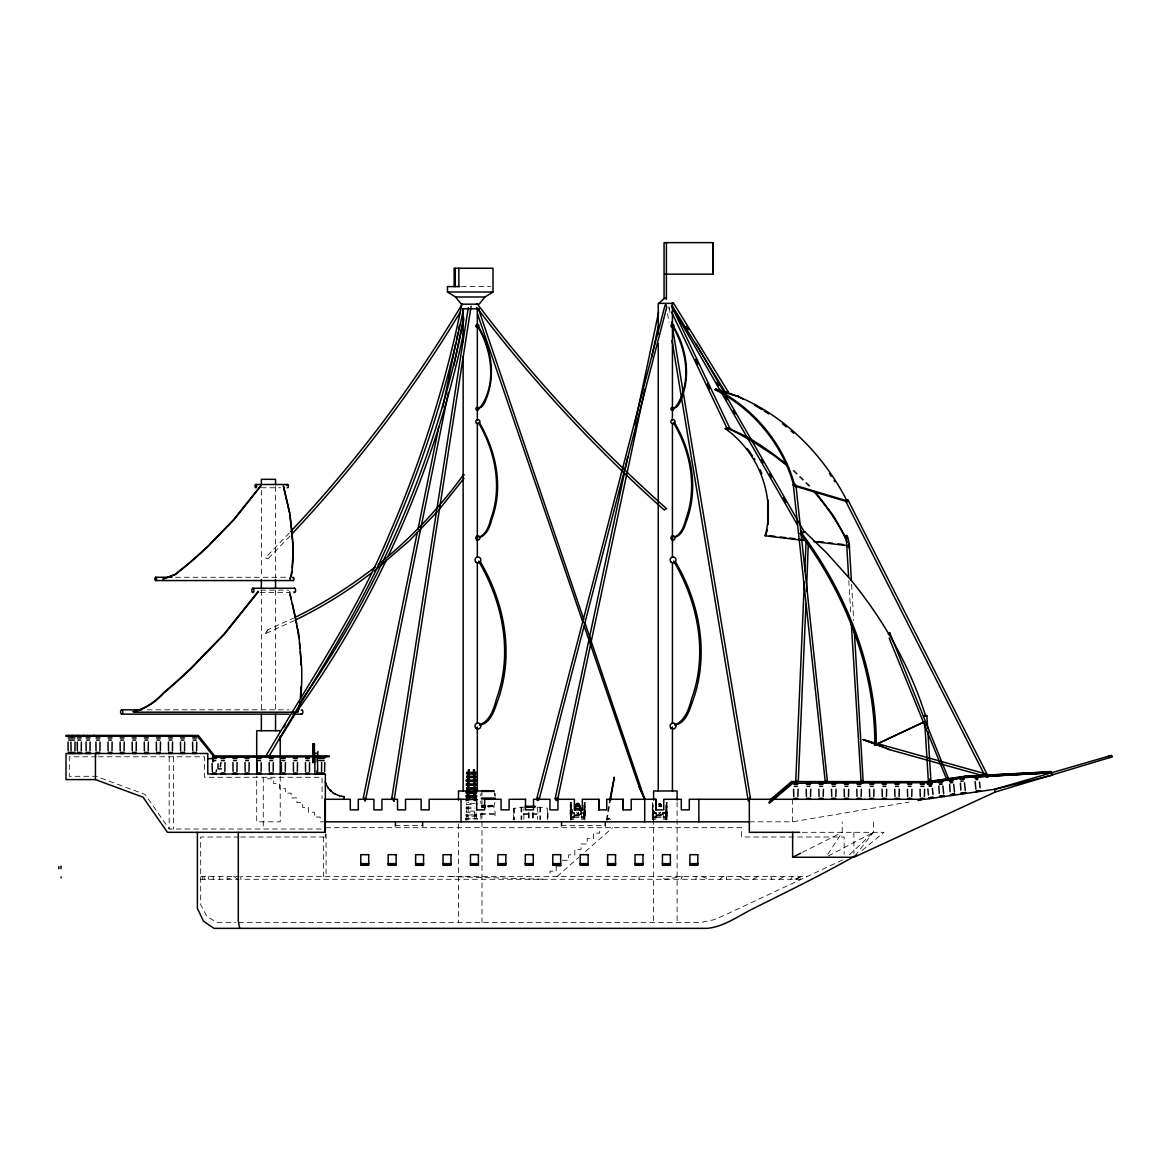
<?xml version="1.0" encoding="UTF-8"?>
<svg xmlns="http://www.w3.org/2000/svg" width="1171" height="1171" viewBox="0 0 1171 1171"><rect width="100%" height="100%" fill="white"/><g stroke="black" fill="none" stroke-linecap="round" stroke-linejoin="round"><path stroke-width="0.75" stroke-dasharray="5 3.75" d="M571.141 819.51L571.17 813.713L570.321 813.713L571.141 819.51L571.17 813.713M653.111 819.51L653.125 813.713L652.291 813.713L653.111 819.51L653.125 813.713M571.17 814.196L570.57 818.778M584.227 810.273L584.827 805.692M653.125 814.196L652.54 818.778M666.197 810.273L666.797 805.692M481.061 819.261L480.476 812.733M494.909 802.398L493.855 806.263L495.216 812.733L494.63 819.261M523.876 819.261L523.876 808.824M537.094 807.536L538.031 812.733L537.445 819.261M467.976 820.242L468.459 802.164M466.395 820.242L467.127 802.164M576.63 812.747L577.698 813.786L578.62 812.63M658.6 812.747L659.932 813.757L660.561 812.396M571.024 811.357L571.17 809.981L570.321 809.981L570.453 811.357L571.829 811.357L571.829 813.362L574.083 813.362M584.227 814.504L584.373 813.113M583.568 811.357L584.944 811.357L585.076 809.981L584.227 809.981L584.373 811.357M666.197 814.504L666.328 813.113M663.284 813.362L665.538 813.318L665.538 811.225L666.914 811.357L667.046 809.981L666.197 809.981L666.328 811.357M606.783 819.671L607.661 818.792L608.583 819.671M608.642 819.671C610.94 815.777 605.495 820.051 609.462 818.763M571.141 820.037C573.205 796.485 568.652 795.943 570.57 820.037M660.59 812.63L658.863 813.084M480.593 795.87L481.061 793.265M584.827 820.037L585.076 802.53L585.076 819.085M666.797 820.037L667.031 802.53L667.046 819.085M606.329 820.11L609.462 801.623M607.032 820.227L610.164 801.74M570.321 802.559L570.321 819.085M652.291 819.085L652.291 802.559L653.052 802.325M794.963 879.289L801.066 876.581L800.466 879.289L240.758 879.289L240.758 876.581L806.79 876.581M584.066 819.085L584.066 802.559L585.061 802.501M666.036 819.085L666.036 802.559L667.031 802.501M661.264 805.589L658.819 806.57M680.863 879.289L682.503 876.581L664.967 879.289L660.181 876.581M294.58 620.454L265.349 633.687L267.91 629.749L293.453 618.156M827.809 854.318L842.198 832.318L842.198 821.822M266.505 631.916L265.349 633.672M266.754 631.52L267.896 629.778M580.699 813.743L577.698 815.426L574.595 813.582M662.654 813.743L659.654 815.426L656.55 813.582M790.645 879.289L792.46 876.581M854.991 855.869L873.361 832.318L873.361 821.822M669.065 309.437L668.948 306.407M289.369 532.922L265.349 557.85L266.505 558.333M290.013 536.011L267.91 558.904L265.349 557.85M849.443 854.757L873.361 832.318L827.473 856.425M556.942 876.581L578.65 857.494M585.441 851.537L612.579 827.677M719.784 879.289L722.946 876.581M862.119 850.453L883.988 832.318L799.808 832.318M578.225 813.655L578.591 812.396M570.453 811.357L570.321 814.504L571.17 814.445M656.053 813.318L653.799 813.362L653.799 811.225L652.276 811.386L652.291 814.504L653.125 814.445M753.202 879.289L757.666 876.581M796.441 879.289L801.066 876.581M802.237 852.429L842.198 832.318M778.847 879.289L784.321 876.581M842.578 859.968L722.448 916.146L713.593 919.821L700.346 922.499L236.981 922.499M749.323 821.822L792.635 821.822L909.106 802.018M577.932 813.508L576.791 812.864M658.951 804.462L661.6 805.165A1.874 1.83 0 0 1 658.731 806.775M658.79 805.853L661.337 806.175M537.606 807.156L547.296 808.166L547.296 819.817M513.63 819.832L513.63 808.4L524.023 807.156M461.359 286.588L490.693 286.588M261.133 487.765L280.557 487.765M175.577 577.274L287.759 577.274M260.767 590.169L288.783 590.169M260.123 592.57L289.091 592.57M147.151 709.831L289.076 709.831M96.534 756.788L69.294 756.788L69.294 776.3L96.037 776.3L145.131 794.436L169.18 829.009L322.054 829.009M98.349 756.788L204.486 756.788L204.486 777.281L322.054 777.281L322.054 798.549M474.841 803.394L466.321 803.291L466.321 804.638M584.066 802.559L584.827 804.155M652.291 802.559L653.111 804.155M666.036 802.559L666.797 804.155M466.321 804.536L474.841 804.638M571.141 804.96L570.321 810.756L571.17 810.756L571.141 804.96L571.17 810.756M653.111 804.96L652.423 811.357M487.853 805.341L494.162 805.341M653.111 805.692L652.291 810.756L653.125 810.756M487.853 805.985L493.459 805.985L493.459 806.819L487.853 806.819L494.089 806.98M487.853 806.263L493.855 806.263M466.175 807.258L474.943 807.156M466.175 808.4L474.943 808.502M513.63 808.81L513.908 819.832M572.356 809.527L571.697 819.744M570.321 810.025L571.17 810.025M584.227 810.025L585.076 810.025M666.197 810.025L667.046 810.025M474.841 811.137L466.321 811.02L466.321 812.367L474.841 812.264M570.321 811.503L571.17 811.503M571.829 811.693L572.678 811.693M584.227 811.503L585.456 811.796L585.076 814.504M652.291 811.503L653.125 811.503M653.799 811.693L654.648 811.693M665.538 811.693L664.689 812.762M666.197 811.503L667.499 812.235L667.046 814.504L666.197 814.445L666.797 819.51L667.046 813.713L666.197 813.713L666.226 819.51M571.829 812.776L574.083 812.776A3.586 3.513 0 0 0 581.153 812.733M581.314 812.776L583.568 812.776M653.799 812.776L656.053 812.776A3.586 3.513 0 0 0 663.123 812.733M663.284 812.776L665.538 812.776M570.321 812.967L571.829 813.113M583.568 813.113L585.076 812.967M652.291 812.967L653.799 813.113M665.538 813.113L667.046 812.967M581.314 813.318L583.568 813.362L583.568 812.235M480.461 813.64L495.231 813.64M523.276 813.64L538.045 813.64M480.461 814.445L495.231 814.445M523.276 814.445L538.045 814.445M584.227 814.445L585.076 814.445M476.875 816.128L465.985 816.231L465.985 814.899L476.875 814.899L476.875 816.231M465.985 815.001L476.875 815.001M574.083 815.47L581.314 815.47M656.053 815.47L663.284 815.47M574.083 816.128L581.314 816.128M656.053 816.128L663.284 816.128M571.697 816.597L574.083 816.597M581.314 816.597L583.714 816.597M653.652 816.597L656.053 816.597M663.284 816.597L665.67 816.597M574.083 817.446L581.314 817.446M656.053 817.446L663.284 817.446M571.697 817.753L574.083 817.753M581.314 817.753L583.714 817.753M653.652 817.753L656.053 817.753M663.284 817.753L665.67 817.753M571.697 817.914L574.083 817.914M581.314 817.914L583.714 817.914M653.652 817.914L656.053 817.914M663.284 817.914L665.67 817.914M465.458 820.11L465.458 818.763L477.417 818.763L477.417 820.11M584.827 818.778L584.227 814.196M465.458 818.866L477.417 818.866M571.697 819.246L574.083 819.246M581.314 819.246L583.714 819.246M653.652 819.246L656.053 819.246M663.284 819.246L665.67 819.246M325.348 821.822L320.181 821.822L320.181 817.036L314.37 817.036L314.37 812.264L308.559 812.264L308.559 807.492L302.747 807.492L302.747 802.706L296.936 802.706L296.936 797.934L291.125 797.934L291.125 793.148L285.314 793.148L285.314 788.376L279.503 788.376L279.503 783.604L273.692 783.604L273.692 778.817L267.881 778.817L267.881 773.987M395.081 825.423L422.994 825.423M561.187 825.423L605.627 825.423M325.597 827.677L741.624 827.677L741.624 837.016L844.13 837.016L844.13 854.098M239.045 837.016L200.68 837.016L200.68 904.759L206.681 916.146L216.928 922.499L235.942 922.499M240.655 837.016L326.08 837.016M562.431 860.275L568.638 860.275L568.638 854.845L574.844 854.845L574.844 849.414L581.05 849.414L581.05 843.984L587.257 843.984L587.257 838.553L593.463 838.553L593.463 833.108L599.669 833.108L599.669 827.677M200.68 876.581L239.133 876.581M200.68 879.289L239.06 879.289M450.03 876.581L544.427 879.289M609.564 818.792L610.442 819.671M702.146 876.581L709.363 879.289M266.754 558.421L267.896 558.889M739.809 876.581L744.258 879.289M237.508 879.289L234.273 876.581L227.101 879.289L227.086 876.581M793.792 470.186L811.269 487.224M793.089 470.698L810.566 487.736M770.606 876.581L771.982 879.289M661.469 804.697L658.731 803.569A1.874 1.83 0 0 1 661.527 805.18M571.331 802.53L571.331 819.085M481.061 803.701L480.593 801.096M669.197 307.666L670.383 314.867M667.543 313.506L669.036 322.508M652.994 813.113L653.125 814.504M571.024 813.113L571.17 814.504M851.595 584.344L853.732 620.674M848.814 580.67L850.732 613.414M476.173 812.879L476.465 820.242M474.694 812.879L474.884 820.242M853.908 832.318L853.908 853.688M792.635 799.281L792.635 821.822M726.503 876.581L726.503 879.289M696.072 876.581L696.072 879.289M677.101 801.93L677.101 922.499M666.226 804.155L666.226 820.037M665.67 810.654L665.67 819.744M663.284 812.235L663.284 819.744M656.053 812.235L656.053 819.744M653.652 810.654L653.594 922.499M653.301 809.732L653.301 819.085M653.125 811.108L653.111 820.037M652.54 804.155L652.54 820.037M639.103 876.581L639.103 879.289M605.627 821.822L605.627 827.677M604.909 821.822L604.909 825.423M584.256 804.155L584.256 820.037M583.714 812.615L583.714 819.744M581.314 812.235L581.314 819.744M574.083 812.235L574.083 819.744M561.904 821.822L561.904 825.423M561.187 821.822L561.187 827.677M556.225 865.72L556.225 871.151L550.019 871.151L550.019 876.581M547.999 812.85L547.999 819.832M547.442 812.967L547.442 819.832M540.621 807.024L540.621 819.641M539.831 807.024L539.831 819.641M533.361 812.776L533.361 819.876M532.732 812.967L532.732 819.832M532.454 812.85L532.454 819.832M529.19 812.85L529.19 819.832M528.633 812.967L528.633 819.832M528.472 812.791L528.472 819.817M521.812 807.024L521.812 819.641M521.007 807.024L521.007 819.641M514.552 808.092L514.552 819.876M481.984 790.967L481.984 803.76M481.984 812.894L481.984 922.499M466.175 807.156L466.175 808.502M458.49 823.857L458.49 922.499M422.994 821.822L422.994 827.677M422.277 821.822L422.277 825.423M395.798 821.822L395.798 825.423M395.081 821.822L395.081 827.677M326.08 833.898L326.08 876.581M325.597 833.898L325.597 837.016M323.474 837.016L323.474 876.581M280.22 776.271L280.22 821.822L256.712 821.822L256.712 776.271M275.551 486.609L275.551 577.698M275.551 590.447L275.551 710.695M263.27 777.281L263.27 829.009M261.367 490.254L261.367 577.698M261.367 590.447L261.367 710.695M219.797 876.581L219.797 879.289M213.21 876.581L213.21 879.289M208.467 876.581L208.467 879.289M204.193 876.581L204.193 879.289M202.334 876.581L202.334 879.289M173.542 756.788L173.542 829.009M169.18 756.788L169.18 829.009M662.727 812.63A3.176 3.118 0 0 1 656.594 812.63M658.395 804.887A2.532 2.474 0 0 1 661.454 805.282M658.863 806.058A3.089 3.015 0 0 1 661.835 806.834A3.089 3.015 0 0 0 658.863 806.19M580.772 812.63A3.176 3.118 0 0 1 574.624 812.63M584.256 804.96L584.227 810.756L585.076 810.756L584.256 804.96M666.226 804.96L666.197 810.756L667.046 810.756L666.226 804.96M585.076 813.713L584.256 819.51L584.227 813.713L585.076 813.713M653.125 809.981L652.291 809.981L653.125 810.025"/><path stroke-width="1.5" d="M316.287 773.987L314.838 773.987L314.853 754.929M317.136 770.518L316.799 773.987M317.151 761.867L317.165 754.929M793.279 484.604L794.128 483.74L795.49 484.706A4.845 2.62 17.6 0 1 796.017 485.863L827.414 781.481A2.064 0.995 -48.1 0 1 826.58 782.433L825.335 782.652L793.279 484.604A4.845 2.62 17.6 0 0 793.806 485.76L794.45 486.404M796.017 485.863L795.738 486.653M60.965 868.662L61.024 866.145M468.517 800.54L469.337 769.991L468.444 769.991L467.2 800.54M220.353 766.771L220.865 762.526M796.851 781.569L795.753 780.735L804.331 581.943M804.799 570.994L806.146 539.992M798.227 782.521L805.941 604.207M806.497 591.472L808.312 542.773M927.856 788.961L928.471 794.933M933.009 794.465L932.379 788.493M292.121 567.994L292.326 564.363A99.125 48.553 85.3 0 0 292.794 545.598L292.194 534.357M300.42 697.667L300.669 692.91A129.849 63.615 85.3 0 0 301.079 686.44M300.859 697.843L301.123 693.071A129.849 63.615 85.3 0 0 301.723 668.495L298.81 634.492L289.632 591.838M980.083 787.717L979.498 782.038M665.421 304.036L666.24 305.294A7.626 2.415 82 0 1 666.592 307.71L539.128 799.53L537.43 800.54L536.611 799.017L664.996 305.382M768.22 524.403L768.235 500.31M825.335 782.652L825.628 781.789A2.064 0.995 -48.1 0 1 826.14 781.116M943.694 793.836L942.875 785.961M954.497 792.225L953.677 784.35M960.396 783.165L960.893 790.118M965.299 790.63L964.48 782.755M291.813 571.389L290.071 578.694M299.996 702.102L299.147 707.591M300.435 702.278L297.815 712.217L134.519 712.173M975.106 781.569L975.882 789.078M212.024 763.551L212.361 771.382M924.68 721.79L874.839 745.063C875.118 669.051 845.433 594.048 800.232 533.522L804.726 531.678L826.594 552.814L850.029 578.957C883.358 619.371 909.955 665.992 925.617 716.023M876.274 744.668C876.552 668.656 846.867 593.653 801.667 533.127L800.232 533.522M471.093 306.275L393.954 801.081L391.919 797.539L468.268 307.724M793.557 789.225L793.777 796.397M806.204 789.225L806.424 796.397M818.851 789.225L819.071 796.397M831.498 789.225L831.717 796.397M844.159 789.225L844.379 796.397M856.806 789.225L857.026 796.397M869.453 789.225L869.672 796.397M882.1 789.225L882.319 796.397M894.746 789.225L894.966 796.397M907.408 789.225L907.627 796.397M920.055 789.225L920.274 796.397M924.49 716.008L926.217 715.291L926.744 716.037M609.608 800.744L614.321 777.207L610.311 800.876M938.864 786.004L939.288 793.323M949.666 784.409L950.091 791.713M61.082 877.972L61.155 876.947M364.752 800.481L363.434 797.363L417.257 532.732M417.988 529.16L438.715 427.225M442.726 407.567L455.812 343.191M456.544 339.619L457.993 332.462M458.725 328.89L459.456 325.304M365.293 801.184L448.405 392.534M453.88 365.659L463.716 317.268M391.919 797.539L393.968 801.008M463.804 319.346C436.534 455.856 381.307 587.008 301.123 700.902M464.111 330.617C447.703 408.503 422.233 484.56 388.025 556.43M624.406 473.099L555.171 798.695L556.269 800.54L557.542 799.852L644.84 389.314M557.542 799.852L556.767 798.124L555.171 798.695M539.128 799.53L538.309 798.007M70.963 742.033L71.065 750.889M86.039 742.033L86.156 750.889M625.168 469.527L627.832 456.997M634.682 424.795L658.644 312.086M651.676 357.184L658.131 326.841M68.05 742.033L68.152 750.889M77.257 742.033L77.359 750.889M95.92 742.033L96.022 750.889M108.01 742.033L108.113 750.889M120.086 742.033L120.203 750.889M132.177 742.033L132.279 750.889M144.267 742.033L144.37 750.889M156.358 742.033L156.46 750.889M168.434 742.033L168.551 750.889M180.524 742.033L180.627 750.889M192.615 742.033L192.717 750.889M216.576 769.976L216.254 771.382M232.941 762.526L233.058 771.382M245.032 762.526L245.134 771.382M257.122 762.526L257.225 771.382M269.198 762.526L269.315 771.382M281.289 762.526L281.406 771.382M293.379 762.526L293.482 771.382M305.47 762.526L305.572 771.382M317.546 762.526L317.663 771.382M461.842 304.431C445.785 383.868 421.15 461.506 388.64 535.747C356.116 614.014 307.973 683.893 265.524 756.729L269.491 755.558C311.193 683.322 358.926 614.233 391.012 536.757C422.951 463.701 447.468 387.381 463.438 309.232M797.875 796.397L798.095 789.225M810.537 796.397L810.756 789.225M823.184 796.397L823.403 789.225M835.831 796.397L836.05 789.225M848.477 796.397L848.697 789.225M861.139 796.397L861.358 789.225M873.786 796.397L874.005 789.225M886.432 796.397L886.652 789.225M899.079 796.397L899.299 789.225M911.726 796.397L911.946 789.225M924.387 796.397L924.607 789.225M766.829 531.897L767.371 529.497M888.862 633.994L889.799 632.852L949.3 780.589L946.461 778.744L889.184 638.21M725.903 392.944L728.04 391.641L727.308 392.856M476.948 303.479C533.186 377.882 596.8 446.678 666.533 508.609L664.425 509.663M74.929 750.889L75.032 742.033M90.006 750.889L90.123 742.033M81.253 750.889L81.37 742.033M99.916 750.889L100.033 742.033M112.006 750.889L112.109 742.033M124.097 750.889L124.199 742.033M136.173 750.889L136.29 742.033M148.263 750.889L148.38 742.033M160.354 750.889L160.456 742.033M172.444 750.889L172.547 742.033M184.52 750.889L184.637 742.033M196.611 750.889L196.713 742.033M224.861 771.382L224.964 762.526M236.952 771.382L237.054 762.526M249.028 771.382L249.145 762.526M261.118 771.382L261.221 762.526M273.209 771.382L273.311 762.526M285.3 771.382L285.402 762.526M297.375 771.382L297.493 762.526M309.466 771.382L309.568 762.526M321.557 771.382L321.659 762.526M324.616 771.382L324.733 762.526M671.583 322.069L750.333 797.539L748.796 800.364M298.81 708.997L298.093 711.06M806.702 540.768L765.175 535.791C775.744 496.284 758.603 452.079 725.259 428.659L725.976 428.147C748.445 434.792 768.044 450.191 786.736 464.287M766.244 534.137L765.175 535.791M386.489 559.665C361.941 611.672 332.579 661.395 299.176 708.206M748.606 800.32L750.333 797.539M462.282 303.904C413.465 385.683 355.882 462.252 290.598 531.605M460.379 311.984C412.441 391.436 356.043 465.78 292.472 533.376M278.903 740.218L295.121 714.017M283.484 727.586L285.373 724.527M260.518 485.936L233.629 519.631L208.453 545.569A232.004 96.798 -34.2 0 1 187.55 564.334L175.299 574.288L164.291 578.664M260.855 486.067L233.966 519.763L208.789 545.701A232.004 96.798 -34.2 0 1 187.887 564.466L175.635 574.419L162.725 579.06M258.088 591.457L223.778 634.301L190.8 668.29A303.933 126.805 -34.2 0 1 163.413 692.866C155.289 701.736 144.809 708.982 132.952 711.646M258.528 591.618L224.217 634.477L191.239 668.465A303.933 126.805 -34.2 0 1 163.852 693.042C155.728 701.912 145.263 709.158 133.392 711.822M463.145 475.177C438.949 508.536 410.435 538.762 378.218 564.481M463.994 478.339L438.701 510.132M313.887 753.553L313.491 754.197L314.004 753.143M725.332 394.568L804.257 531.81L802.647 532.805A25.045 1.361 -9.3 0 1 802.252 532.907L802.691 532.6M454.143 286.588L454.143 268.247L493.006 268.247L493.006 292.003L484.955 296.98L479.1 304.167L461.374 304.167L455.534 296.98L447.468 292.003L447.468 286.588L459.647 286.588M265.524 756.729L269.491 755.558M437.5 511.449L409.265 540.87L374.266 570.877M888.262 634.199L889.74 632.852M727.689 428.366L727.908 429.157L729.694 428L672.388 307.739M480.622 406.937C497.046 383.459 491.644 349.851 477.651 326.372L478.383 326.46C490.912 347.392 495.611 373.622 486.96 396.881C485.482 401.229 483.389 407.757 478.119 408.269L480.622 406.937A25.806 14.169 7.3 0 0 482.613 404.698M675.726 406.937C692.149 383.459 686.748 349.851 672.754 326.372L673.486 326.46C686.016 347.392 690.714 373.622 682.064 396.881C680.585 401.229 678.492 407.757 673.223 408.269L675.726 406.937A25.806 14.169 7.3 0 0 677.716 404.698M290.13 579.103L291.725 574.449L292.662 564.495A99.125 48.553 85.3 0 0 293.131 545.73L289.837 513.132L283.587 486.067M658.892 303.391L664.059 298.532L666.416 298.532L666.416 242.646M769.947 800.013L791.581 781.569L929.672 781.628L966.251 776.373L1051.148 771.777L1051.207 772.831L966.353 777.412L929.745 782.682L793.44 783.267L798.212 782.682M793.148 781.628L768.849 802.355L769.493 803.16L793.499 782.682L791.581 781.569L793.499 782.682M773.46 798.578L785.478 788.317M788.156 786.034L792.152 782.623M856.645 854.991C823.154 874.195 788.171 891.175 753.568 908.433C738.535 915.795 724.381 926.685 707.211 928.354L213.971 928.354L203.52 921.226L197.387 908.433L197.387 832.318M375.496 566.72C350.451 586.217 323.606 603.489 295.033 617.366M371.427 573C347.963 590.989 322.728 606.71 296.161 619.679M725.259 428.659L731.055 428.747M848.243 545.745L848.624 544.017M715.774 389.05C753.89 408.064 783.706 444.116 794.641 485.233L793.836 485.819C782.901 444.702 753.07 408.65 714.969 389.636L715.774 389.05C773.109 404.083 820.564 448.698 846.97 500.837L846.165 501.422L795.577 486.346M738.301 395.769L737.481 396.354L714.969 389.636M672.461 303.845L673.193 302.616L671.686 303.567M803.218 532.293L804.257 531.81M792.635 832.318L792.635 857.26L800.642 853.235M801.667 533.127L804.726 531.678M874.839 745.063L923.246 722.2M655.731 799.281L655.731 809.878L663.737 809.878L663.737 799.281L681.302 799.281L681.302 809.878L689.295 809.878L689.295 799.281L925.236 799.281L994.501 789.313L1111.542 755.339L1112.45 756.759L995.35 791.977L853.908 857.26L792.635 857.26M927.886 731.831L931.106 783.867L930.345 783.941M938.469 781.599L942.011 781.189M950.208 782.857L952.682 782.594M960.879 781.277L963.265 781.013M975.341 777.895L978.707 777.544L977.141 777.661M943.284 795.695L942.553 795.826M954.014 794.128L953.355 794.216M478.968 537.196C486.331 534.444 489.039 525.75 490.883 518.826C502.505 486.916 495.231 451.113 478.324 422.511L479.349 422.643C496.27 451.245 503.545 487.048 491.908 518.958C490.064 525.881 487.37 534.576 480.008 537.328M802.164 533.025L802.647 532.805A25.045 1.361 -9.3 0 0 802.194 532.907L800.32 529.848M363.434 797.363L365.089 800.408M930.316 786.385C937.283 779.623 919.264 783.75 931.911 782.784M728.83 427.781L729.665 427.869M940.445 796.017L942.67 795.812M951.394 794.362L951.921 794.362M918.064 800.496L921.65 799.881M954.263 794.084L952.199 794.348M951.481 794.714L953.867 794.465M976.863 790.703L977.39 790.703M979.6 790.806L976.512 791.113L977.287 790.981M1051.148 771.777L965.27 776.212L928.076 781.569L929.672 781.628L929.745 782.682M931.692 782.111C955.551 779.827 933.755 781.057 938.966 781.599M942.318 780.574L960.205 778.042M960.981 778.232C958.171 778.364 965.826 778.598 963.25 777.398C967.466 778.613 952.404 778.349 964.26 777.398M948.715 779.418L953.457 779.008L949.461 779.974M950.237 780.852L949.3 780.969L950.53 780.881M975.765 777.822L974.901 777.954L976.277 777.851M939.625 784.424L942.07 784.204L941.016 784.277M975.955 779.71L977.683 779.52M964.45 792.577L963.001 792.738M979.117 790.513L977.668 790.688M927.095 782.623L930.901 782.887M950.267 780.823L950.881 780.852M951.964 780.735L953.179 780.574L950.75 780.867M939.728 782.418L938.498 782.579L939.435 782.506M929.115 785.99L931.267 785.814L930.198 785.887M931.735 797.422L932.658 797.305L930.184 797.597M941.016 796.265C938.191 796.675 945.568 795.914 942.714 796.09M930.213 797.875C927.403 798.3 935.395 797.422 931.501 797.744M962.416 779.169L963.411 778.993M939.932 782.374L939.728 782.477M930.008 783.985L931.574 783.78L930.125 783.882M978.356 776.607L974.301 777.002L976.746 776.183M953.457 779.008L949.769 779.988M974.243 776.461L979.044 776.593L974.301 777.002M976.775 791.142C987.607 790.806 971.637 791.479 976.834 791.713M965.855 792.811L961.098 793.221L965.855 792.811L964.904 793.411M951.306 794.831L955.053 794.406L950.296 794.831L951.364 795.431M940.503 796.426L944.236 796.017L939.493 796.426L940.562 797.027M928.691 798.037L933.433 797.627L928.691 798.037L929.759 798.637M962.547 779.169L961.552 779.271M940.942 782.374L939.947 782.477M930.14 783.985L929.13 784.087M977.17 776.695L974.74 777.002L975.253 776.461M942.201 795.782L943.46 795.68M961.332 779.271L960.118 779.359L961.04 779.301M962.723 792.767L961.815 792.84M964.318 792.884L965.167 792.84L962.181 793.821M941.118 795.973L940.196 796.046M1048.894 771.704L1050.899 771.587L1052.583 775.158L994.501 789.313L995.35 791.977M966.353 777.412L1049.187 772.758L965.27 776.212L966.353 777.412L965.27 776.212M965.372 777.266L1049.172 772.758M1047.489 771.777L1050.914 771.601L1051.207 772.831L966.251 776.373M665.245 274.16L713.037 274.16L713.037 242.646L664.059 242.646L664.059 298.532M447.468 292.003L493.006 292.003M455.534 296.98L484.955 296.98M462.56 308.807L479.1 308.807M255.834 484.487A1.639 0.82 -90 0 1 256.551 486.946A1.639 0.82 -90 0 1 255.132 486.946A1.639 0.82 -90 0 1 255.834 484.487L287.627 484.487M155.684 577.274L171.961 577.274M155.684 580.567L293.189 580.567M252.877 588.266A2.152 1.083 -90 0 1 253.814 591.501A2.152 1.083 -90 0 1 251.941 591.501A2.152 1.083 -90 0 1 252.877 588.266L294.521 588.266M121.667 709.831L141.691 709.831M121.667 714.134L289.076 714.134M292.706 714.134L301.811 714.134M280.22 730.733L256.712 730.733L256.712 774.455M68.152 737.95L74.929 737.95M77.359 737.95L81.253 737.95M86.156 737.95L90.006 737.95M96.022 737.95L99.916 737.95M108.113 737.95L112.006 737.95M120.203 737.95L124.097 737.95M132.279 737.95L136.173 737.95M144.37 737.95L148.263 737.95M156.46 737.95L160.354 737.95M168.551 737.95L172.444 737.95M180.627 737.95L184.52 737.95M192.717 737.95L196.611 737.95M68.665 740.072L74.417 740.072M77.872 740.072L80.74 740.072M86.654 740.072L89.508 740.072M96.534 740.072L99.403 740.072M108.625 740.072L111.494 740.072M120.715 740.072L123.584 740.072M132.791 740.072L135.675 740.072M144.882 740.072L147.751 740.072M156.973 740.072L159.842 740.072M169.048 740.072L171.932 740.072M181.139 740.072L184.023 740.072M193.23 740.072L196.099 740.072M313.023 744.112L314.399 744.112M313.023 744.419L314.399 744.419M313.023 745.327L314.399 745.327M313.023 746.776L314.399 746.761M313.023 748.664L314.399 748.65M313.023 750.86L314.399 750.845M68.401 752.455L74.681 752.455M77.608 752.455L81.004 752.455M86.405 752.455L89.757 752.455M96.271 752.455L99.667 752.455M108.361 752.455L111.757 752.455M120.452 752.455L123.848 752.455M132.543 752.455L135.924 752.455M144.619 752.455L148.014 752.455M156.709 752.455L160.105 752.455M168.8 752.455L172.196 752.455M180.876 752.455L184.271 752.455M192.966 752.455L196.362 752.455M313.023 753.216L314.399 753.216M316.58 753.202L315.438 753.202M313.023 755.544L314.399 755.573M329.227 755.91L214.63 755.91L198.323 735.417L65.898 735.417L65.898 736.266L197.504 736.266L213.81 756.773M329.227 756.773L212.361 757.388L216.254 756.773M313.023 757.739L314.399 757.754M212.361 758.442L216.254 758.442M220.968 758.442L224.861 758.442M233.058 758.442L236.952 758.442M245.134 758.442L249.028 758.442M257.225 758.442L261.118 758.442M269.315 758.442L273.209 758.442M281.406 758.442L285.3 758.442M293.482 758.442L297.375 758.442M305.572 758.442L309.466 758.442M317.663 758.442L324.616 758.442M207.779 758.618L212.902 758.618L212.902 762.028M313.023 759.628L314.399 759.642M212.873 760.579L215.742 760.579M221.48 760.579L224.349 760.579M233.556 760.579L236.44 760.579M245.647 760.579L248.53 760.579M257.737 760.579L260.606 760.579M269.828 760.579L272.697 760.579M281.904 760.579L284.787 760.579M293.994 760.579L296.863 760.579M306.085 760.579L308.954 760.579M318.175 760.579L324.118 760.579M313.023 761.077L314.399 761.091M313.023 761.984L314.399 761.984M313.023 762.292L314.399 762.292M221.451 768.864L218.026 768.864L218.026 763.741M474.416 769.991L473.538 770.094L474.416 769.991L475.66 800.54M466.79 772.45L476.085 772.348L476.085 773.694L466.79 773.694L466.79 772.348M212.61 772.948L216.006 772.948M221.217 772.948L224.612 772.948M233.307 772.948L236.703 772.948M245.383 772.948L248.779 772.948M257.474 772.948L260.87 772.948M269.564 772.948L272.96 772.948M281.655 772.948L285.036 772.948M293.731 772.948L297.127 772.948M305.821 772.948L309.217 772.948M317.912 772.948L324.367 772.948M466.79 773.592L476.085 773.592M977.99 776.051L979 776.051M466.79 776.329L476.085 776.227L476.085 777.559L466.79 777.456M963.309 777.968L964.318 777.968M95.437 779.593L66 779.593L66 753.48L207.779 753.48L207.779 773.987L325.348 773.987L325.348 832.318L167.453 832.318L143.023 797.173L95.437 779.593L95.437 753.48M952.506 779.579L953.516 779.579M466.321 780.193L476.538 780.091L476.538 781.423M941.645 780.603L942.655 780.603M476.538 781.32L466.321 781.423L466.321 780.091M793.879 784.292L797.773 784.292M806.526 784.292L810.42 784.292M819.173 784.292L823.067 784.292M831.834 784.292L835.728 784.292M844.481 784.292L848.375 784.292M857.128 784.292L861.022 784.292M869.775 784.292L873.668 784.292M882.436 784.292L886.33 784.292M895.083 784.292L898.977 784.292M907.73 784.292L911.624 784.292M920.377 784.292L924.27 784.292M476.538 785.199L466.321 785.302L466.321 783.955L476.538 783.955L476.538 785.302M794.392 786.341L797.261 786.341M807.039 786.341L809.908 786.341M819.685 786.341L822.569 786.341M832.332 786.341L835.216 786.341M844.994 786.341L847.863 786.341M857.64 786.341L860.509 786.341M870.287 786.341L873.171 786.341M882.934 786.341L885.818 786.341M895.595 786.341L898.464 786.341M908.242 786.341L911.111 786.341M920.889 786.341L923.773 786.341M466.79 787.82L476.085 787.82L476.085 789.166L466.79 789.166L466.79 787.82L476.085 787.922M481.837 790.703L493.855 790.703M979.498 790.732L980.508 790.732M481.984 790.967L458.49 790.967L458.49 800.1M481.603 791.42L494.089 791.42M979.556 791.303L980.566 791.303M466.321 791.684L476.538 791.684L476.538 793.03L466.321 793.03L466.321 791.684L476.538 791.786M466.321 792.928L476.538 792.928M954.043 794.406L955.053 794.406M466.321 795.665L476.538 795.665M944.236 796.017L943.24 796.017L944.309 796.617M344.215 796.661L344.215 799.281M466.321 796.792L476.538 796.792L476.538 795.563L466.321 795.563L466.321 796.895L476.538 796.895M933.433 797.627L932.497 798.212M481.442 798.08L495.231 798.08M794.128 798.285L797.524 798.285M806.775 798.285L810.171 798.285M819.437 798.285L822.818 798.285M832.083 798.285L835.479 798.285M844.73 798.285L848.126 798.285M857.377 798.285L860.773 798.285M870.024 798.285L873.42 798.285M882.685 798.285L886.081 798.285M895.332 798.285L898.728 798.285M907.979 798.285L911.375 798.285M920.626 798.285L924.021 798.285M481.442 798.885L495.231 798.885M476.743 799.281L429.157 799.281L429.157 809.878L421.15 809.878L421.15 799.281L405.532 799.281L405.532 809.878L397.525 809.878L397.525 799.281L381.922 799.281L381.922 809.878L373.915 809.878L373.915 799.281L358.297 799.281L358.297 809.878L350.29 809.878L350.29 799.281L324.85 799.281L324.85 832.318M525.589 799.281L509.092 799.281L509.092 809.878L501.086 809.878L501.086 799.281L484.677 799.281L484.677 809.878L476.67 809.878M655.95 809.878L655.95 799.281L631.198 799.281L631.198 809.878L623.192 809.878L623.265 799.281L606.768 799.281L606.768 809.878L598.762 809.878L598.849 799.281L582.353 799.281L582.353 809.878L574.346 809.878L574.419 799.281L557.938 799.281L557.938 809.878L549.931 809.878L550.004 799.281L533.522 799.281L533.522 809.878L525.516 809.878L525.516 799.281M466.175 799.53L476.699 799.427M481.53 805.341L484.692 805.341M482.232 805.985L482.994 805.985M483.886 805.985L485.043 805.985M481.837 806.263L485.043 806.263M525.237 806.263L534.898 806.263M482.232 806.819L485.043 806.819M534.62 806.819L525.237 806.819L535.074 806.98M481.603 806.98L484.721 806.98M583.041 809.527L581.314 809.527L581.314 810.654M581.314 809.629L583.041 809.629M324.85 821.822L749.323 821.822M799.72 832.318L749.323 832.318L749.323 799.281M360.77 863.627L368.704 863.627M388.187 863.627L396.12 863.627M415.617 863.627L423.551 863.627M443.048 863.627L450.981 863.627M470.479 863.627L478.397 863.627M497.895 863.627L505.828 863.627M525.325 863.627L533.259 863.627M552.756 863.627L560.675 863.627M580.172 863.627L588.105 863.627M607.603 863.627L615.536 863.627M635.033 863.627L642.952 863.627M662.449 863.627L670.383 863.627M689.88 863.627L697.814 863.627M360.77 864.037L368.704 864.037M388.187 864.037L396.12 864.037M415.617 864.037L423.551 864.037M443.048 864.037L450.981 864.037M470.479 864.037L478.397 864.037M497.895 864.037L505.828 864.037M525.325 864.037L533.259 864.037M552.756 864.037L560.675 864.037M580.172 864.037L588.105 864.037M607.603 864.037L615.536 864.037M635.033 864.037L642.952 864.037M662.449 864.037L670.383 864.037M689.88 864.037L697.814 864.037M556.225 865.72L560.88 865.72M464.389 474.797L463.409 474.972A2.605 1.815 37.1 0 0 462.838 475.777L463.218 477.007M341.83 796.368L344.289 796.661M769.493 535.703L774.909 536.362M780.34 537.006L785.756 537.65M789.356 538.089L794.772 538.733M798.388 539.172L803.804 539.816M818.251 541.558L823.667 542.202M829.083 542.846L832.698 543.285M838.114 543.93L843.53 544.588M813.933 541.631L846.428 545.54M673.427 422.511L674.452 422.643C691.988 451.947 698.56 488.688 686.455 521.241C684.391 527.316 681.463 536.464 674.086 537.196C681.434 534.444 684.142 525.75 685.986 518.826C697.389 487.443 690.627 452.182 674.159 423.902M984.782 773.621L862.91 739.545L889.492 749.63L987.914 777.12L987.739 775.744A6.148 3.542 22.6 0 0 986.289 774.412L984.123 774.119M889.492 749.63L885.818 747.962M339.488 795.841L341.903 796.368M796.397 485.76L846.97 500.837M863.32 739.633L882.993 746.849M339.546 795.841L335.067 794.04M987.563 777.076L986.055 776.271A6.148 3.542 22.6 0 1 985.514 775.861M738.901 397.028L743.131 399.062M730.338 429.274L749.469 439.579M754.578 405.137L761.94 409.572M795.738 780.72L797.114 781.686M750.918 440.398L773.197 454.919L787.322 465.882M333.062 792.811L335.14 794.04M764.239 410.948L768.732 413.949M333.135 792.811L329.563 789.737M786.209 426.859L782.491 423.8M861.373 782.038L863.217 782.609L854.362 631.579M664.162 509.941C595.307 448.727 532.395 380.838 476.729 307.431M791.069 430.855L793.675 433.226M331.291 791.362L328.129 787.951M814.972 491.454L832.976 515.064L846.779 539.026M813.23 490.781C826.58 506.311 838.89 523.276 847.101 542.114M747.083 448.61L749.22 451.23M861.066 781.716L851.258 622.518M665.596 297.551L666.519 299.117M834.147 480.52L834.908 481.632M749.396 451.464L752.294 455.709M829.434 473.552L831.322 476.334M1108.747 756.129L1109.654 757.564M328.187 787.951L325.948 783.97M673.296 302.718L728.142 391.729M686.382 326.416L688.27 329.475M672.037 305.602L725.932 393.075M644.723 821.822L644.723 799.281L639.103 786.751L584.256 626.265M754.212 458.549L754.885 459.676M696.306 344.098L723.517 391.421M716.901 382.361L718.716 385.522M725.083 396.574L726.898 399.735M733.251 410.787L735.066 413.949M761.413 459.749L763.229 462.911M769.596 473.962L771.411 477.124M783.223 497.66L785.946 502.403M671.51 305.865L797.597 525.12M988.046 776.183L848.053 500.119L846.926 499.724L845.901 501.554L983.479 772.875M845.901 501.554L847.321 501.803L848.053 500.119M675.169 561.348C700.199 603.197 709.611 655.672 692.31 702.19C689.353 710.87 685.181 723.927 674.628 724.981C685.137 721.043 689.002 708.631 691.637 698.736C708.25 653.155 697.843 602.011 673.691 561.158M480.066 561.348C505.096 603.197 514.493 655.672 497.207 702.19C494.235 710.87 490.078 723.927 479.525 724.981C490.034 721.043 493.899 708.631 496.533 698.736C513.147 653.155 502.74 602.011 478.588 561.158M949.461 779.257L947.295 777.324L946.461 778.744M695.559 359.336L697.916 364.269M707.328 384.015L709.685 388.948M671.656 312.189L727.367 429.025M760.125 469.717L761.838 473.64M928.94 784.321L929.262 785.126M848.243 546.901C851.624 552.58 846.706 529.043 846.252 537.021L848.594 577.04M644.723 799.281L639.103 786.751M926.832 715.525L927.666 728.23M477.505 313.96L583.07 622.826M478.295 308.354L583.758 619.4M584.929 622.855L644.694 799.105M325.245 781.833L326.021 783.97M863.203 782.36L861.695 780.559L860.539 780.764M845.769 500.207L846.165 501.422M930.813 781.95L929.174 778.978L928.369 781.496L924.797 723.605M283.25 485.936L289.5 513M290.013 594.648L291.228 599.128M292.326 603.577L293.043 606.549M293.409 608.027L295.326 616.854M494.63 793.265L495.099 795.87M239.733 928.354L238.299 921.226L238.299 832.318M295.663 618.61L296.658 623.865M672.022 340.498L748.298 801.008M289.779 514.655L291.916 531.107M296.98 625.621L298.825 637.771M846.252 537.021L846.413 538.543M299.498 642.938L300.01 648.061M300.361 651.486L301.152 664.967M58.813 866.642L58.887 868.78M849.356 546.184L851.39 580.699M473.538 769.991L474.357 800.54M924.709 782.682L919.938 782.682M924.709 799.281L919.938 799.281M912.063 782.682L907.291 782.682M912.063 799.281L907.291 799.281M899.416 782.682L894.644 782.682M899.416 799.281L894.644 799.281M886.754 782.682L881.997 782.682M886.754 799.281L881.997 799.281M874.108 782.682L869.35 782.682M874.108 799.281L869.35 799.281M861.461 782.682L856.689 782.682M861.461 799.281L856.689 799.281M848.814 782.682L844.042 782.682M848.814 799.281L844.042 799.281M836.167 782.682L831.395 782.682M836.167 799.281L831.395 799.281M823.506 782.682L818.749 782.682M823.506 799.281L818.749 799.281M810.859 782.682L806.087 782.682M810.859 799.281L806.087 799.281M798.212 799.281L793.44 799.281M712.963 242.646L712.963 274.16M698.867 799.281L698.867 821.822M677.101 800.1L677.101 790.967L653.594 790.967L653.594 800.1M672.432 420.257L672.432 303.391L658.248 303.391L658.248 334.438M672.432 423.917L672.432 557.22M672.432 562.709L672.432 723.4M672.432 727.059L672.432 790.967M658.248 343.557L658.248 790.967M623.192 799.281L623.192 809.878M598.762 799.281L598.762 809.878M477.329 308.866L477.329 420.257M477.329 423.917L477.329 557.22M477.329 562.709L477.329 723.4M477.329 727.059L477.329 790.967M476.67 799.281L476.743 809.878M476.538 803.291L476.538 804.638M476.085 783.955L476.085 785.302M469.337 769.991L468.444 769.991M466.79 776.227L466.79 777.559M466.79 783.955L466.79 785.302M466.175 799.427L466.175 800.759M463.145 308.866L463.145 341.742M463.145 356.35L463.145 790.967M461.037 799.281L461.037 821.822M458.856 268.247L458.856 286.588M455.27 268.247L455.27 286.588M325.801 755.91L325.801 756.773M325.348 755.91L325.348 756.773M324.616 756.773L317.663 756.773M324.616 773.987L317.663 773.987M319.551 755.91L319.551 756.773M317.883 751.475L317.883 754.929M314.399 743.761L314.399 762.643M313.404 747.347L313.404 759.057M313.023 743.761L313.023 762.643M309.466 756.773L305.572 756.773M309.466 773.987L305.572 773.987M297.375 756.773L293.482 756.773M297.375 773.987L293.482 773.987M285.3 756.773L281.406 756.773M285.3 773.987L281.406 773.987M280.22 736.193L280.22 774.455M275.551 484.794L275.551 479.32L261.367 479.32L261.367 484.794M275.551 579.528L275.551 588.632M275.551 714.339L275.551 730.733M273.209 756.773L269.315 756.773M273.209 773.987L269.315 773.987M261.367 579.528L261.367 588.632M261.367 714.339L261.367 730.733M261.118 756.773L257.225 756.773M261.118 773.987L257.225 773.987M249.028 756.773L245.134 756.773M249.028 773.987L245.134 773.987M236.952 756.773L233.058 756.773M236.952 773.987L233.058 773.987M224.861 756.773L220.968 756.773M224.861 773.987L220.968 773.987M216.254 773.987L212.361 773.987M196.611 736.266L192.717 736.266M196.611 753.48L192.717 753.48M184.52 736.266L180.627 736.266M184.52 753.48L180.627 753.48M172.444 736.266L168.551 736.266M172.444 753.48L168.551 753.48M160.354 736.266L156.46 736.266M160.354 753.48L156.46 753.48M148.263 736.266L144.37 736.266M148.263 753.48L144.37 753.48M136.173 736.266L132.279 736.266M136.173 753.48L132.279 753.48M124.097 736.266L120.203 736.266M124.097 753.48L120.203 753.48M112.006 736.266L108.113 736.266M112.006 753.48L108.113 753.48M99.916 736.266L96.022 736.266M99.916 753.48L96.022 753.48M94.353 735.417L94.353 736.266M93.417 735.417L93.417 736.266M90.621 736.266L85.542 736.266M90.621 753.48L85.542 753.48M87.444 735.417L87.444 736.266M84.693 735.417L84.693 736.266M82.995 735.417L82.995 736.266M82.058 736.266L76.554 736.266M82.058 753.48L76.554 753.48M78.94 735.417L78.94 736.266M77.564 735.417L77.564 736.266M75.544 736.266L68.152 736.266M75.544 753.48L68.152 753.48M75.032 735.417L75.032 736.266M73.026 735.417L73.026 736.266M72.046 735.417L71.943 736.881M68.445 735.417L68.445 736.266M574.595 810.069A3.586 3.513 0 0 1 581.153 810.918M575.02 807.595A3.089 3.015 0 0 1 580.67 809.878A3.089 3.015 0 0 0 575.02 807.463M575.444 809.615A3.176 3.118 0 0 1 576.864 808.81M577.698 808.707A3.176 3.118 0 0 1 579.938 809.615M580.45 810.259A3.176 3.118 0 0 1 580.772 811.02M575.254 806.395A2.532 2.474 0 0 1 580.216 807.039M576.366 806.482A1.874 1.83 0 0 1 576.264 804.009A1.874 1.83 0 0 1 578.767 803.687A1.874 1.83 0 0 1 579.308 806.102M301.269 710.109A2.152 1.083 -90 0 1 302.879 711.983A2.152 1.083 -90 0 1 301.269 713.842M294.243 588.34A2.152 1.083 -90 0 1 295.56 590.974A2.152 1.083 -90 0 1 293.76 591.941M292.604 577.757A1.639 0.82 -90 0 1 293.716 577.654A1.639 0.82 -90 0 1 293.862 579.865A1.639 0.82 -90 0 1 292.779 580.348M286.91 485.306A1.639 0.82 -90 0 1 288.037 484.706A1.639 0.82 -90 0 1 288.329 486.946A1.639 0.82 -90 0 1 287.217 487.546M580.875 809.615L580.904 809.717M927.769 784.16L928.925 784.087L927.769 784.16M942.377 782.169L940.811 782.374L942.377 782.169M963.982 778.964L963.06 779.096L963.982 778.964M929.789 797.568L929.833 797.553M368.704 854.684L360.77 854.684L360.77 865.296L368.704 865.296L368.704 854.684M396.12 854.684L388.187 854.684L388.187 865.296L396.12 865.296L396.12 854.684M423.551 854.684L415.617 854.684L415.617 865.296L423.551 865.296L423.551 854.684M450.981 854.684L443.048 854.684L443.048 865.296L450.981 865.296L450.981 854.684M478.397 854.684L470.479 854.684L470.479 865.296L478.397 865.296L478.397 854.684M505.828 854.684L497.895 854.684L497.895 865.296L505.828 865.296L505.828 854.684M533.259 854.684L525.325 854.684L525.325 865.296L533.259 865.296L533.259 854.684M560.675 854.684L552.756 854.684L552.756 865.296L560.675 865.296L560.675 854.684M588.105 854.684L580.172 854.684L580.172 865.296L588.105 865.296L588.105 854.684M615.536 854.684L607.603 854.684L607.603 865.296L615.536 865.296L615.536 854.684M642.952 854.684L635.033 854.684L635.033 865.296L642.952 865.296L642.952 854.684M670.383 854.684L662.449 854.684L662.449 865.296L670.383 865.296L670.383 854.684M697.814 854.684L689.88 854.684L689.88 865.296L697.814 865.296L697.814 854.684M476.582 410.07A1.478 1.478 0 0 0 478.793 408.796A1.478 1.478 0 0 0 476.582 407.523A1.478 1.478 0 0 0 476.582 410.07M476.29 326.797A1.478 1.478 0 0 0 478.749 326.138A1.478 1.478 0 0 0 476.948 324.338A1.478 1.478 0 0 0 476.29 326.797M476.831 539.699A2.064 2.064 0 0 0 479.92 537.913A2.064 2.064 0 0 0 476.831 536.128A2.064 2.064 0 0 0 476.831 539.699M476.407 423.112A2.064 2.064 0 0 0 479.861 422.189A2.064 2.064 0 0 0 477.329 419.672A2.064 2.064 0 0 0 476.407 423.112M475.85 728.099A2.942 2.942 0 0 0 480.783 726.767A2.942 2.942 0 0 0 477.183 723.166A2.942 2.942 0 0 0 475.85 728.099M475.85 562.007A2.942 2.942 0 0 0 480.783 560.689A2.942 2.942 0 0 0 477.183 557.089A2.942 2.942 0 0 0 475.85 562.007M671.7 410.07A1.478 1.478 0 0 0 673.896 408.796A1.478 1.478 0 0 0 671.7 407.523A1.478 1.478 0 0 0 671.7 410.07M671.393 326.797A1.478 1.478 0 0 0 673.852 326.138A1.478 1.478 0 0 0 672.052 324.338A1.478 1.478 0 0 0 671.393 326.797M671.949 539.699A2.064 2.064 0 0 0 675.038 537.913A2.064 2.064 0 0 0 671.949 536.128A2.064 2.064 0 0 0 671.949 539.699M671.51 423.112A2.064 2.064 0 0 0 674.964 422.189A2.064 2.064 0 0 0 672.432 419.672A2.064 2.064 0 0 0 671.51 423.112M670.968 728.099A2.942 2.942 0 0 0 675.887 726.767A2.942 2.942 0 0 0 672.286 723.166A2.942 2.942 0 0 0 670.968 728.099M670.968 562.007A2.942 2.942 0 0 0 675.887 560.689A2.942 2.942 0 0 0 672.286 557.089A2.942 2.942 0 0 0 670.968 562.007M122.428 713.505A2.152 1.083 -90 0 0 121.945 709.904A2.152 1.083 -90 0 0 120.628 712.539A2.152 1.083 -90 0 0 122.428 713.505M156.255 580.084A1.639 0.82 -90 0 0 155.889 577.332A1.639 0.82 -90 0 0 154.879 579.338A1.639 0.82 -90 0 0 156.255 580.084"/></g></svg>
